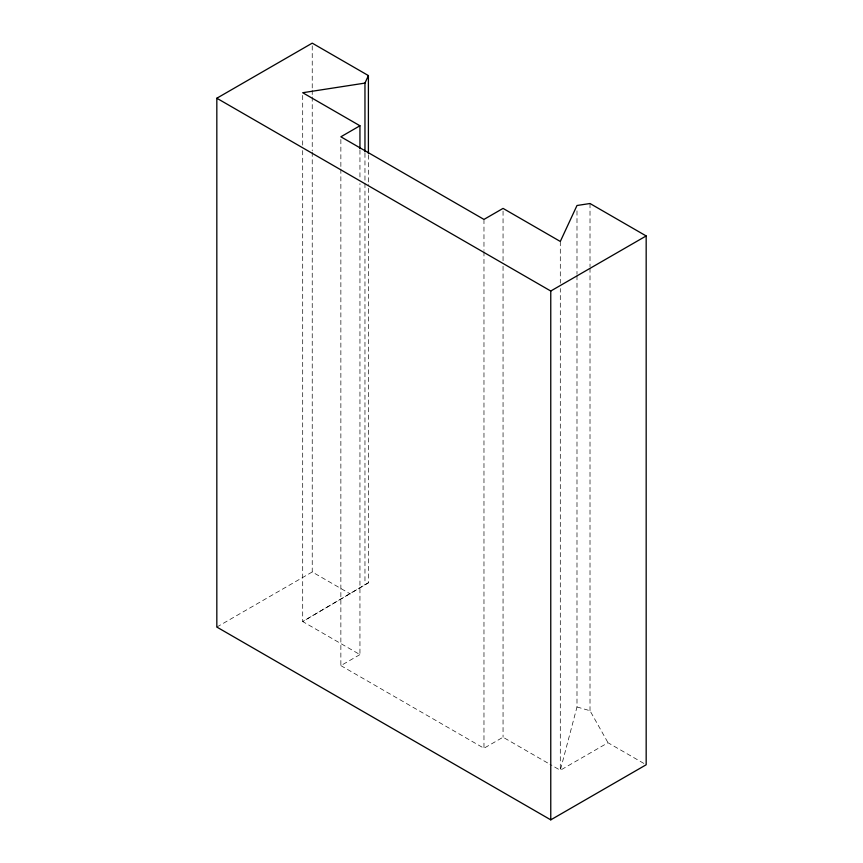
<?xml version="1.0" encoding="UTF-8"?>
<svg xmlns="http://www.w3.org/2000/svg" width="863" height="863" viewBox="0 0 863 863"><rect width="100%" height="100%" fill="white"/><g stroke="black" fill="none" stroke-linecap="round" stroke-linejoin="round"><path stroke-width="0.65" stroke-dasharray="4.32 3.24" d="M576.991 275.599L576.991 706.97L560.303 770.271L550.001 764.327M302.697 150.583L302.697 621.543L368.404 582.795L368.404 184.553M368.404 582.795L302.697 621.543L359.947 654.596L359.947 183.636M216.829 627.056L312.233 571.975L350.4 594.003M340.863 169.083L340.863 665.61L359.947 654.596M340.863 665.61L483.97 748.243L503.053 737.229L548.857 763.669M643.863 763.431L608.005 742.73L560.303 770.271L560.303 288.555M576.991 706.97L590.012 710.734L608.005 742.73M590.012 203.517L590.012 266.753M590.012 268.102L590.012 710.734M576.991 210.896L576.991 274.251M560.303 241.457L560.303 283.172M503.053 211.09L503.053 260.885M503.053 266.268L503.053 737.229M483.97 219.418L483.97 250.367M483.97 251.716L483.97 748.243M368.404 154.952L368.404 183.204M364.963 153.193L364.963 584.564M359.947 150L359.947 178.253M340.863 139.482L340.863 167.746M312.233 45.836L312.233 88.9M312.233 90.248L312.233 95.631M312.233 96.969L312.233 150.798M312.233 152.147L312.233 571.975M302.697 95.415L302.697 145.2"/><path stroke-width="1.29" d="M364.963 151.845L364.963 83.096L368.404 75.577L312.233 43.15L216.829 98.231L216.829 627.056L550.767 819.85L646.171 764.769L646.171 235.944L590.012 203.517L576.991 205.502L560.303 241.457L503.053 208.404L483.97 219.418L340.863 136.796L359.947 125.771L359.947 148.652M216.829 98.231L550.767 291.025L646.171 235.944M364.963 83.096L302.697 92.729L359.947 125.771M550.767 291.025L550.767 819.85M368.404 75.577L368.404 153.614"/></g></svg>
